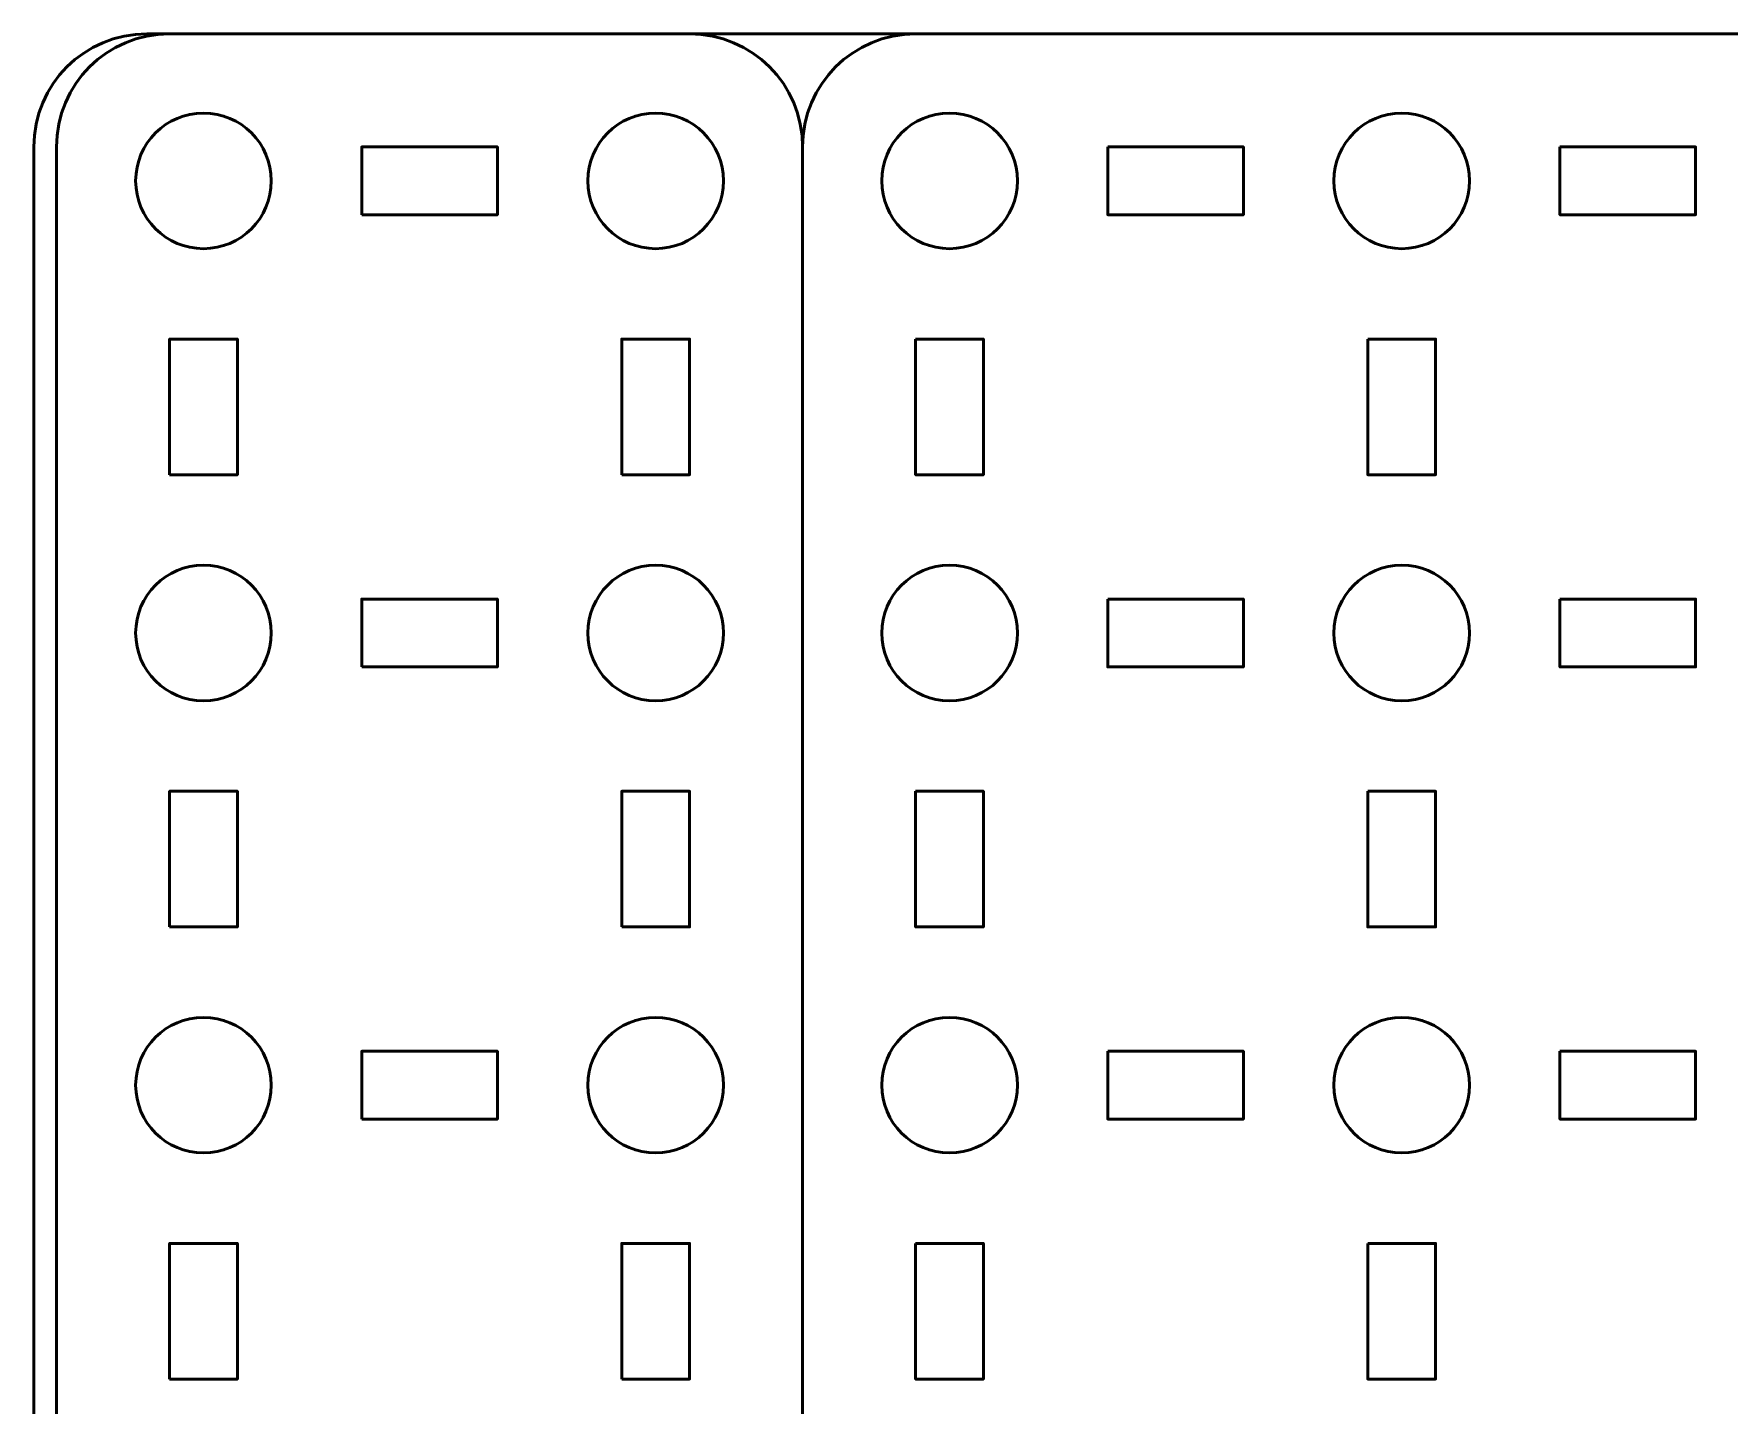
# Model space of a CAD drawing. Header units: centimetres. Extents: x -17.9 to -3.1, y -25.3 to -4.3.
# Drawn here: x -17.9 to -10.4, y -10.42 to -4.35 of the extents above; entities that cross this region are included whole.
import ezdxf

# ---------------------------------------------------------------- set-up
doc = ezdxf.new("R2010")
doc.units = ezdxf.units.CM
doc.header["$MEASUREMENT"] = 0
doc.layers.add('Layer 1', color=7, linetype='Continuous')

msp = doc.modelspace()

# ---------------------------------------------------------------- linework, layer by layer
at = {"layer": 'Layer 1', "color": 22, "lineweight": 53}
msp.add_open_spline([(-17.90003, -24.8499), (-17.90003, -24.8499), (-17.90003, -4.84994), (-17.90003, -4.84994), (-17.90003, -4.84994), (-17.90003, -4.57297), (-17.67694, -4.34998), (-17.39994, -4.34998), (-17.39994, -4.34998), (-17.39994, -4.34998), (-3.60007, -4.34998), (-3.60007, -4.34998), (-3.60007, -4.34998), (-3.32293, -4.34998), (-3.09997, -4.57297), (-3.09997, -4.84994), (-3.09997, -4.84994), (-3.09997, -4.84994), (-3.09997, -24.8499), (-3.09997, -24.8499), (-3.09997, -24.8499), (-3.09997, -25.1269), (-3.32293, -25.34999), (-3.60007, -25.34999), (-3.60007, -25.34999), (-3.60007, -25.34999), (-17.39994, -25.34999), (-17.39994, -25.34999), (-17.39994, -25.34999), (-17.67694, -25.34999), (-17.90003, -25.1269), (-17.90003, -24.8499)], degree=3, knots=[0, 0, 0, 0, 0.125, 0.125, 0.125, 0.125, 0.25, 0.25, 0.25, 0.25, 0.375, 0.375, 0.375, 0.375, 0.5, 0.5, 0.5, 0.5, 0.625, 0.625, 0.625, 0.625, 0.75, 0.75, 0.75, 0.75, 0.875, 0.875, 0.875, 0.875, 1, 1, 1, 1], dxfattribs=at)
at = {"layer": 'Layer 1', "color": 2, "lineweight": 53}
for points, knots in [([(-14.50003, -15.1499), (-14.50003, -15.4269), (-14.72298, -15.65), (-14.99999, -15.65), (-14.99999, -15.65), (-14.99999, -15.65), (-17.29991, -15.65), (-17.29991, -15.65), (-17.29991, -15.65), (-17.57691, -15.65), (-17.80001, -15.4269), (-17.80001, -15.1499), (-17.80001, -15.1499), (-17.80001, -15.1499), (-17.80001, -4.84995), (-17.80001, -4.84995), (-17.80001, -4.84995), (-17.80001, -4.57295), (-17.57691, -4.34999), (-17.29991, -4.34999), (-17.29991, -4.34999), (-17.29991, -4.34999), (-14.99999, -4.34999), (-14.99999, -4.34999), (-14.99999, -4.34999), (-14.72298, -4.34999), (-14.50003, -4.57295), (-14.50003, -4.84995)], [0, 0, 0, 0, 0.1428571, 0.1428571, 0.1428571, 0.1428571, 0.2857143, 0.2857143, 0.2857143, 0.2857143, 0.4285714, 0.4285714, 0.4285714, 0.4285714, 0.5714286, 0.5714286, 0.5714286, 0.5714286, 0.7142857, 0.7142857, 0.7142857, 0.7142857, 0.8571429, 0.8571429, 0.8571429, 0.8571429, 1, 1, 1, 1]), ([(-13.99992, -4.34998), (-13.99992, -4.34998), (-3.69994, -4.34998), (-3.69994, -4.34998), (-3.69994, -4.34998), (-3.42294, -4.34998), (-3.19998, -4.57308), (-3.19998, -4.85008), (-3.19998, -4.85008), (-3.19998, -4.85008), (-3.19998, -15.15006), (-3.19998, -15.15006), (-3.19998, -15.15006), (-3.19998, -15.42706), (-3.42294, -15.65002), (-3.69994, -15.65002), (-3.69994, -15.65002), (-3.69994, -15.65002), (-13.99992, -15.65002), (-13.99992, -15.65002), (-13.99992, -15.65002), (-14.27692, -15.65002), (-14.50002, -15.42706), (-14.50002, -15.15006), (-14.50002, -15.15006), (-14.50002, -15.15006), (-14.50002, -4.85008), (-14.50002, -4.85008), (-14.50002, -4.85008), (-14.50002, -4.57308), (-14.27692, -4.34998), (-13.99992, -4.34998)], [0, 0, 0, 0, 0.125, 0.125, 0.125, 0.125, 0.25, 0.25, 0.25, 0.25, 0.375, 0.375, 0.375, 0.375, 0.5, 0.5, 0.5, 0.5, 0.625, 0.625, 0.625, 0.625, 0.75, 0.75, 0.75, 0.75, 0.875, 0.875, 0.875, 0.875, 1, 1, 1, 1])]:
    msp.add_open_spline(points, degree=3, knots=knots, dxfattribs=at)
at = {"layer": 'Layer 1', "lineweight": 53}
for points in [[(-17.14998, -4.70002), (-16.98421, -4.70002), (-16.84998, -4.83436), (-16.84998, -4.99998), (-16.84998, -4.99998), (-16.84998, -5.16565), (-16.98421, -5.29999), (-17.14998, -5.29999), (-17.14998, -5.29999), (-17.31564, -5.29999), (-17.44998, -5.16565), (-17.44998, -4.99998), (-17.44998, -4.99998), (-17.44998, -4.83436), (-17.31564, -4.70002), (-17.14998, -4.70002)], [(-15.14992, -4.70002), (-14.98429, -4.70002), (-14.84991, -4.83436), (-14.84991, -4.99998), (-14.84991, -4.99998), (-14.84991, -5.16565), (-14.98429, -5.29999), (-15.14992, -5.29999), (-15.14992, -5.29999), (-15.31569, -5.29999), (-15.44992, -5.16565), (-15.44992, -4.99998), (-15.44992, -4.99998), (-15.44992, -4.83436), (-15.31569, -4.70002), (-15.14992, -4.70002)], [(-13.54999, -5.00001), (-13.54999, -5.16578), (-13.68422, -5.30001), (-13.84999, -5.30001), (-13.84999, -5.30001), (-14.01565, -5.30001), (-14.14999, -5.16578), (-14.14999, -5.00001), (-14.14999, -5.00001), (-14.14999, -4.83434), (-14.01565, -4.70001), (-13.84999, -4.70001), (-13.84999, -4.70001), (-13.68422, -4.70001), (-13.54999, -4.83434), (-13.54999, -5.00001)], [(-11.54991, -5.00001), (-11.54991, -5.16578), (-11.68429, -5.30001), (-11.84992, -5.30001), (-11.84992, -5.30001), (-12.01569, -5.30001), (-12.14992, -5.16578), (-12.14992, -5.00001), (-12.14992, -5.00001), (-12.14992, -4.83434), (-12.01569, -4.70001), (-11.84992, -4.70001), (-11.84992, -4.70001), (-11.68429, -4.70001), (-11.54991, -4.83434), (-11.54991, -5.00001)], [(-16.44996, -5.14992), (-16.44996, -5.14992), (-16.44996, -4.84991), (-16.44996, -4.84991), (-16.44996, -4.84991), (-16.44996, -4.84991), (-15.84997, -4.84991), (-15.84997, -4.84991), (-15.84997, -4.84991), (-15.84997, -4.84991), (-15.84997, -5.14992), (-15.84997, -5.14992), (-15.84997, -5.14992), (-15.84997, -5.14992), (-16.44996, -5.14992), (-16.44996, -5.14992)], [(-13.14997, -4.85008), (-13.14997, -4.85008), (-12.54997, -4.85008), (-12.54997, -4.85008), (-12.54997, -4.85008), (-12.54997, -4.85008), (-12.54997, -5.15008), (-12.54997, -5.15008), (-12.54997, -5.15008), (-12.54997, -5.15008), (-13.14997, -5.15008), (-13.14997, -5.15008), (-13.14997, -5.15008), (-13.14997, -5.15008), (-13.14997, -4.85008), (-13.14997, -4.85008)], [(-11.15001, -4.85008), (-11.15001, -4.85008), (-10.55, -4.85008), (-10.55, -4.85008), (-10.55, -4.85008), (-10.55, -4.85008), (-10.55, -5.15008), (-10.55, -5.15008), (-10.55, -5.15008), (-10.55, -5.15008), (-11.15001, -5.15008), (-11.15001, -5.15008), (-11.15001, -5.15008), (-11.15001, -5.15008), (-11.15001, -4.85008), (-11.15001, -4.85008)], [(-17.29991, -6.30004), (-17.29991, -6.30004), (-17.29991, -5.70004), (-17.29991, -5.70004), (-17.29991, -5.70004), (-17.29991, -5.70004), (-16.99991, -5.70004), (-16.99991, -5.70004), (-16.99991, -5.70004), (-16.99991, -5.70004), (-16.99991, -6.30004), (-16.99991, -6.30004), (-16.99991, -6.30004), (-16.99991, -6.30004), (-17.29991, -6.30004), (-17.29991, -6.30004)], [(-15.29999, -6.30004), (-15.29999, -6.30004), (-15.29999, -5.70004), (-15.29999, -5.70004), (-15.29999, -5.70004), (-15.29999, -5.70004), (-14.99999, -5.70004), (-14.99999, -5.70004), (-14.99999, -5.70004), (-14.99999, -5.70004), (-14.99999, -6.30004), (-14.99999, -6.30004), (-14.99999, -6.30004), (-14.99999, -6.30004), (-15.29999, -6.30004), (-15.29999, -6.30004)], [(-13.99992, -5.70003), (-13.99992, -5.70003), (-13.69992, -5.70003), (-13.69992, -5.70003), (-13.69992, -5.70003), (-13.69992, -5.70003), (-13.69992, -6.30003), (-13.69992, -6.30003), (-13.69992, -6.30003), (-13.69992, -6.30003), (-13.99992, -6.30003), (-13.99992, -6.30003), (-13.99992, -6.30003), (-13.99992, -6.30003), (-13.99992, -5.70003), (-13.99992, -5.70003)], [(-11.99999, -5.70003), (-11.99999, -5.70003), (-11.69999, -5.70003), (-11.69999, -5.70003), (-11.69999, -5.70003), (-11.69999, -5.70003), (-11.69999, -6.30003), (-11.69999, -6.30003), (-11.69999, -6.30003), (-11.69999, -6.30003), (-11.99999, -6.30003), (-11.99999, -6.30003), (-11.99999, -6.30003), (-11.99999, -6.30003), (-11.99999, -5.70003), (-11.99999, -5.70003)], [(-17.14998, -6.69995), (-16.98421, -6.69995), (-16.84998, -6.83432), (-16.84998, -6.99995), (-16.84998, -6.99995), (-16.84998, -7.16572), (-16.98421, -7.29995), (-17.14998, -7.29995), (-17.14998, -7.29995), (-17.31564, -7.29995), (-17.44998, -7.16572), (-17.44998, -6.99995), (-17.44998, -6.99995), (-17.44998, -6.83432), (-17.31564, -6.69995), (-17.14998, -6.69995)], [(-15.14992, -6.69995), (-14.98429, -6.69995), (-14.84991, -6.83432), (-14.84991, -6.99995), (-14.84991, -6.99995), (-14.84991, -7.16572), (-14.98429, -7.29995), (-15.14992, -7.29995), (-15.14992, -7.29995), (-15.31569, -7.29995), (-15.44992, -7.16572), (-15.44992, -6.99995), (-15.44992, -6.99995), (-15.44992, -6.83432), (-15.31569, -6.69995), (-15.14992, -6.69995)], [(-13.54999, -7.00008), (-13.54999, -7.16571), (-13.68422, -7.30009), (-13.84999, -7.30009), (-13.84999, -7.30009), (-14.01565, -7.30009), (-14.14999, -7.16571), (-14.14999, -7.00008), (-14.14999, -7.00008), (-14.14999, -6.83431), (-14.01565, -6.70008), (-13.84999, -6.70008), (-13.84999, -6.70008), (-13.68422, -6.70008), (-13.54999, -6.83431), (-13.54999, -7.00008)], [(-11.54991, -7.00008), (-11.54991, -7.16571), (-11.68429, -7.30009), (-11.84992, -7.30009), (-11.84992, -7.30009), (-12.01569, -7.30009), (-12.14992, -7.16571), (-12.14992, -7.00008), (-12.14992, -7.00008), (-12.14992, -6.83431), (-12.01569, -6.70008), (-11.84992, -6.70008), (-11.84992, -6.70008), (-11.68429, -6.70008), (-11.54991, -6.83431), (-11.54991, -7.00008)], [(-16.44996, -7.15002), (-16.44996, -7.15002), (-16.44996, -6.85002), (-16.44996, -6.85002), (-16.44996, -6.85002), (-16.44996, -6.85002), (-15.84997, -6.85002), (-15.84997, -6.85002), (-15.84997, -6.85002), (-15.84997, -6.85002), (-15.84997, -7.15002), (-15.84997, -7.15002), (-15.84997, -7.15002), (-15.84997, -7.15002), (-16.44996, -7.15002), (-16.44996, -7.15002)], [(-13.14997, -6.85001), (-13.14997, -6.85001), (-12.54997, -6.85001), (-12.54997, -6.85001), (-12.54997, -6.85001), (-12.54997, -6.85001), (-12.54997, -7.15001), (-12.54997, -7.15001), (-12.54997, -7.15001), (-12.54997, -7.15001), (-13.14997, -7.15001), (-13.14997, -7.15001), (-13.14997, -7.15001), (-13.14997, -7.15001), (-13.14997, -6.85001), (-13.14997, -6.85001)], [(-11.15001, -6.85001), (-11.15001, -6.85001), (-10.55, -6.85001), (-10.55, -6.85001), (-10.55, -6.85001), (-10.55, -6.85001), (-10.55, -7.15001), (-10.55, -7.15001), (-10.55, -7.15001), (-10.55, -7.15001), (-11.15001, -7.15001), (-11.15001, -7.15001), (-11.15001, -7.15001), (-11.15001, -7.15001), (-11.15001, -6.85001), (-11.15001, -6.85001)], [(-17.29991, -8.29996), (-17.29991, -8.29996), (-17.29991, -7.69996), (-17.29991, -7.69996), (-17.29991, -7.69996), (-17.29991, -7.69996), (-16.99991, -7.69996), (-16.99991, -7.69996), (-16.99991, -7.69996), (-16.99991, -7.69996), (-16.99991, -8.29996), (-16.99991, -8.29996), (-16.99991, -8.29996), (-16.99991, -8.29996), (-17.29991, -8.29996), (-17.29991, -8.29996)], [(-15.29999, -8.29996), (-15.29999, -8.29996), (-15.29999, -7.69996), (-15.29999, -7.69996), (-15.29999, -7.69996), (-15.29999, -7.69996), (-14.99999, -7.69996), (-14.99999, -7.69996), (-14.99999, -7.69996), (-14.99999, -7.69996), (-14.99999, -8.29996), (-14.99999, -8.29996), (-14.99999, -8.29996), (-14.99999, -8.29996), (-15.29999, -8.29996), (-15.29999, -8.29996)], [(-13.99992, -7.69999), (-13.99992, -7.69999), (-13.69992, -7.69999), (-13.69992, -7.69999), (-13.69992, -7.69999), (-13.69992, -7.69999), (-13.69992, -8.3), (-13.69992, -8.3), (-13.69992, -8.3), (-13.69992, -8.3), (-13.99992, -8.3), (-13.99992, -8.3), (-13.99992, -8.3), (-13.99992, -8.3), (-13.99992, -7.69999), (-13.99992, -7.69999)], [(-11.99999, -7.69999), (-11.99999, -7.69999), (-11.69999, -7.69999), (-11.69999, -7.69999), (-11.69999, -7.69999), (-11.69999, -7.69999), (-11.69999, -8.3), (-11.69999, -8.3), (-11.69999, -8.3), (-11.69999, -8.3), (-11.99999, -8.3), (-11.99999, -8.3), (-11.99999, -8.3), (-11.99999, -8.3), (-11.99999, -7.69999), (-11.99999, -7.69999)], [(-17.14998, -8.70001), (-16.98421, -8.70001), (-16.84998, -8.83425), (-16.84998, -9.00002), (-16.84998, -9.00002), (-16.84998, -9.16568), (-16.98421, -9.30002), (-17.14998, -9.30002), (-17.14998, -9.30002), (-17.31564, -9.30002), (-17.44998, -9.16568), (-17.44998, -9.00002), (-17.44998, -9.00002), (-17.44998, -8.83425), (-17.31564, -8.70001), (-17.14998, -8.70001)], [(-15.14992, -8.70001), (-14.98429, -8.70001), (-14.84991, -8.83425), (-14.84991, -9.00002), (-14.84991, -9.00002), (-14.84991, -9.16568), (-14.98429, -9.30002), (-15.14992, -9.30002), (-15.14992, -9.30002), (-15.31569, -9.30002), (-15.44992, -9.16568), (-15.44992, -9.00002), (-15.44992, -9.00002), (-15.44992, -8.83425), (-15.31569, -8.70001), (-15.14992, -8.70001)], [(-13.54999, -9.00002), (-13.54999, -9.16568), (-13.68422, -9.30002), (-13.84999, -9.30002), (-13.84999, -9.30002), (-14.01565, -9.30002), (-14.14999, -9.16568), (-14.14999, -9.00002), (-14.14999, -9.00002), (-14.14999, -8.83439), (-14.01565, -8.70001), (-13.84999, -8.70001), (-13.84999, -8.70001), (-13.68422, -8.70001), (-13.54999, -8.83439), (-13.54999, -9.00002)], [(-11.54991, -9.00002), (-11.54991, -9.16568), (-11.68429, -9.30002), (-11.84992, -9.30002), (-11.84992, -9.30002), (-12.01569, -9.30002), (-12.14992, -9.16568), (-12.14992, -9.00002), (-12.14992, -9.00002), (-12.14992, -8.83439), (-12.01569, -8.70001), (-11.84992, -8.70001), (-11.84992, -8.70001), (-11.68429, -8.70001), (-11.54991, -8.83439), (-11.54991, -9.00002)], [(-16.44996, -9.14995), (-16.44996, -9.14995), (-16.44996, -8.84994), (-16.44996, -8.84994), (-16.44996, -8.84994), (-16.44996, -8.84994), (-15.84997, -8.84994), (-15.84997, -8.84994), (-15.84997, -8.84994), (-15.84997, -8.84994), (-15.84997, -9.14995), (-15.84997, -9.14995), (-15.84997, -9.14995), (-15.84997, -9.14995), (-16.44996, -9.14995), (-16.44996, -9.14995)], [(-13.14997, -8.84994), (-13.14997, -8.84994), (-12.54997, -8.84994), (-12.54997, -8.84994), (-12.54997, -8.84994), (-12.54997, -8.84994), (-12.54997, -9.14995), (-12.54997, -9.14995), (-12.54997, -9.14995), (-12.54997, -9.14995), (-13.14997, -9.14995), (-13.14997, -9.14995), (-13.14997, -9.14995), (-13.14997, -9.14995), (-13.14997, -8.84994), (-13.14997, -8.84994)], [(-11.15001, -8.84994), (-11.15001, -8.84994), (-10.55, -8.84994), (-10.55, -8.84994), (-10.55, -8.84994), (-10.55, -8.84994), (-10.55, -9.14995), (-10.55, -9.14995), (-10.55, -9.14995), (-10.55, -9.14995), (-11.15001, -9.14995), (-11.15001, -9.14995), (-11.15001, -9.14995), (-11.15001, -9.14995), (-11.15001, -8.84994), (-11.15001, -8.84994)], [(-17.29991, -10.29993), (-17.29991, -10.29993), (-17.29991, -9.69993), (-17.29991, -9.69993), (-17.29991, -9.69993), (-17.29991, -9.69993), (-16.99991, -9.69993), (-16.99991, -9.69993), (-16.99991, -9.69993), (-16.99991, -9.69993), (-16.99991, -10.29993), (-16.99991, -10.29993), (-16.99991, -10.29993), (-16.99991, -10.29993), (-17.29991, -10.29993), (-17.29991, -10.29993)], [(-15.29999, -10.29993), (-15.29999, -10.29993), (-15.29999, -9.69993), (-15.29999, -9.69993), (-15.29999, -9.69993), (-15.29999, -9.69993), (-14.99999, -9.69993), (-14.99999, -9.69993), (-14.99999, -9.69993), (-14.99999, -9.69993), (-14.99999, -10.29993), (-14.99999, -10.29993), (-14.99999, -10.29993), (-14.99999, -10.29993), (-15.29999, -10.29993), (-15.29999, -10.29993)], [(-13.99992, -9.70007), (-13.99992, -9.70007), (-13.69992, -9.70007), (-13.69992, -9.70007), (-13.69992, -9.70007), (-13.69992, -9.70007), (-13.69992, -10.30007), (-13.69992, -10.30007), (-13.69992, -10.30007), (-13.69992, -10.30007), (-13.99992, -10.30007), (-13.99992, -10.30007), (-13.99992, -10.30007), (-13.99992, -10.30007), (-13.99992, -9.70007), (-13.99992, -9.70007)], [(-11.99999, -9.70007), (-11.99999, -9.70007), (-11.69999, -9.70007), (-11.69999, -9.70007), (-11.69999, -9.70007), (-11.69999, -9.70007), (-11.69999, -10.30007), (-11.69999, -10.30007), (-11.69999, -10.30007), (-11.69999, -10.30007), (-11.99999, -10.30007), (-11.99999, -10.30007), (-11.99999, -10.30007), (-11.99999, -10.30007), (-11.99999, -9.70007), (-11.99999, -9.70007)]]:
    msp.add_open_spline(points, degree=3, knots=[0, 0, 0, 0, 0.25, 0.25, 0.25, 0.25, 0.5, 0.5, 0.5, 0.5, 0.75, 0.75, 0.75, 0.75, 1, 1, 1, 1], dxfattribs=at)

doc.saveas('drawing.dxf')
